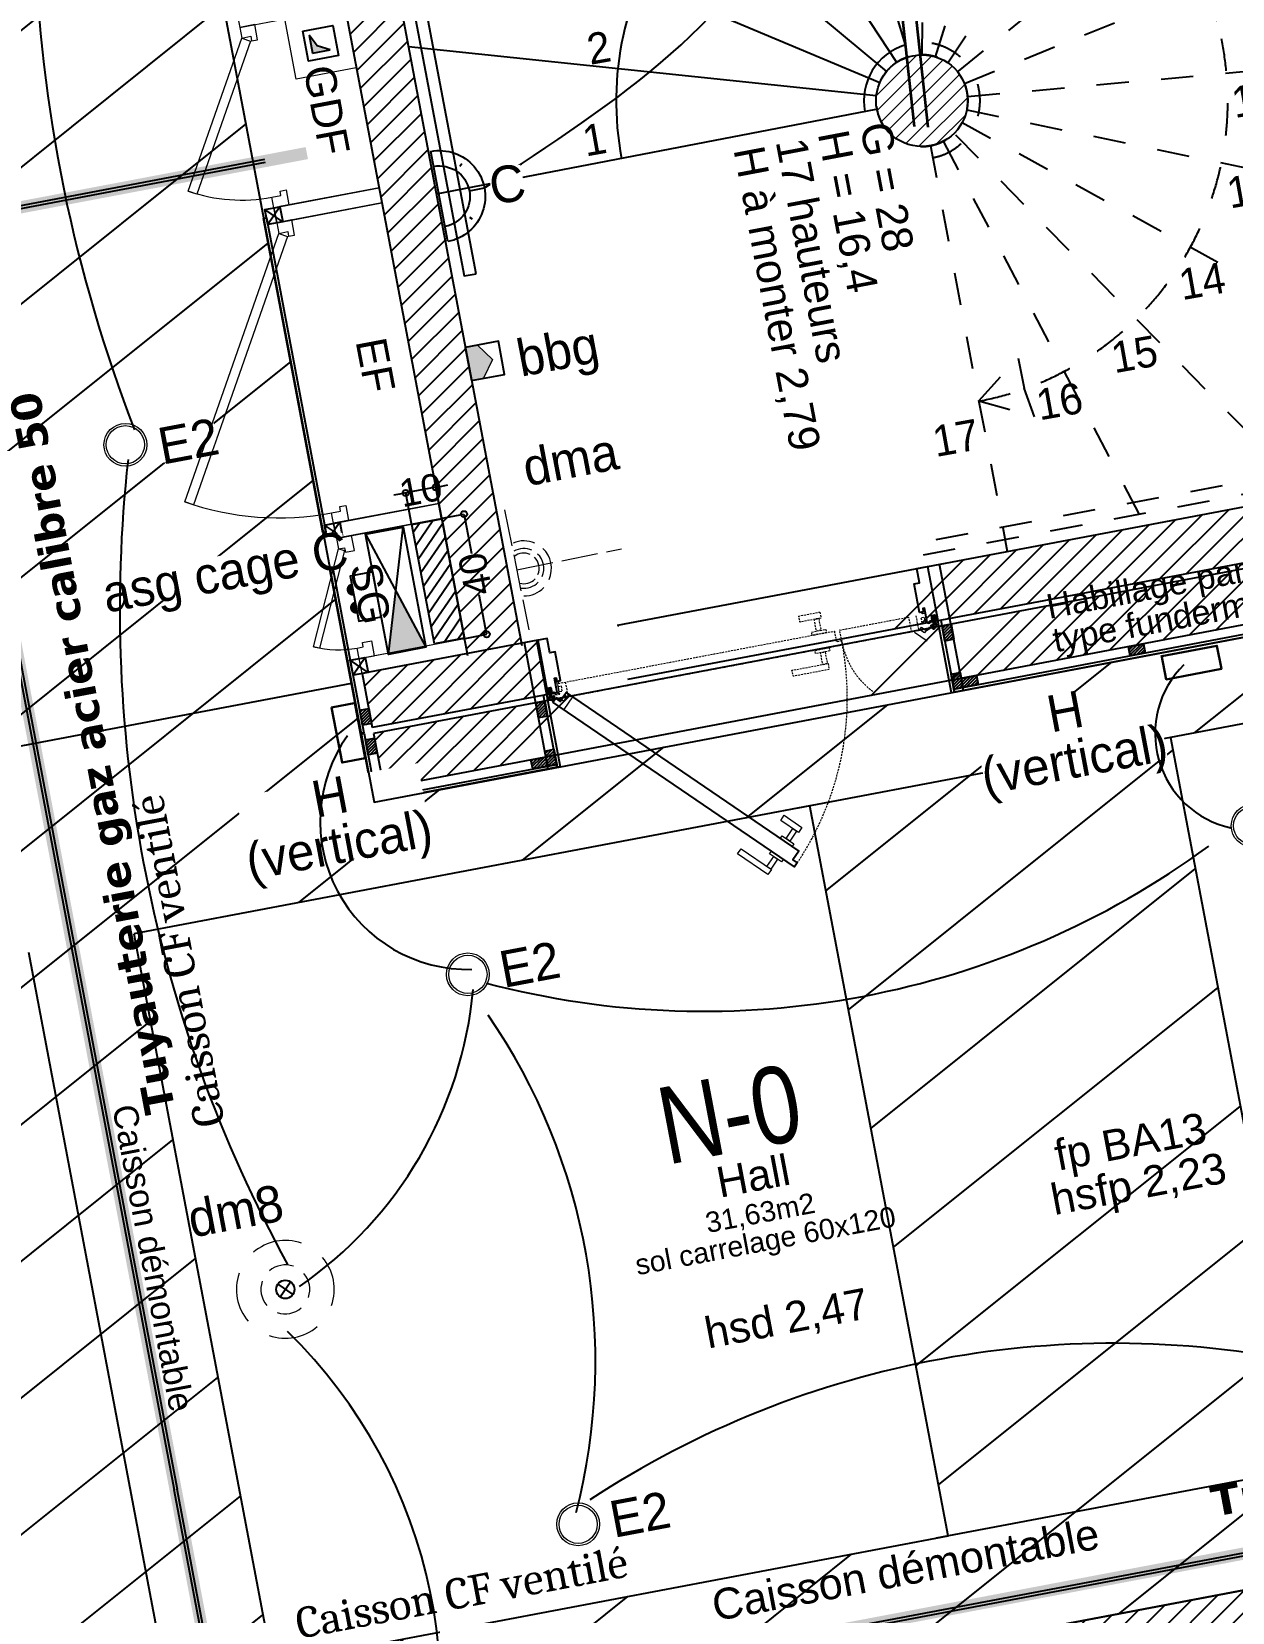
# Model space of a CAD drawing. Header units: centimetres. Extents: x 197412 to 267601, y -375791 to -305433.
# Drawn here: x 217221 to 221147, y -341285 to -336116 of the extents above; entities that cross this region are included whole.
import ezdxf

# ---------------------------------------------------------------- set-up
doc = ezdxf.new("R2010")
doc.units = ezdxf.units.CM
doc.header["$PDMODE"] = 67
for name, pattern in [('ACAD_ISO02W100', [15, 12, -3]), ('Style de ligne -1', [0.41664, 0.20828, -0.20836]), ('Style de ligne -16', [0.192476, 0.123031, -0.069444])]:
    doc.linetypes.add(name, pattern=pattern)
for name, color, linetype in [('3-BAT C-Niveau 0', 250, 'Continuous'), ('prlm-EAU-EF', 161, 'Continuous'), ('prlm-MOD-PB', 123, 'Continuous')]:
    doc.layers.add(name, color=color, linetype=linetype)
for name, color, linetype, lineweight in [('FAUX PLAFOND', 9, 'Continuous', 25), ('prlm-ELEC-CFO', 1, 'Continuous', 25), ('prlm-GAZ', 2, 'Continuous', 25), ('RESERAVTION', 5, 'Continuous', 25)]:
    doc.layers.add(name, color=color, linetype=linetype, lineweight=lineweight)
doc.styles.add('Arial', font='arial.ttf')
doc.styles.add('Arial Narrow', font='ARIALN.TTF')
doc.styles.add('Century Gothic', font='GOTHIC.TTF')
doc.styles.add('Geneva', font='arial.ttf')
doc.styles.add('Helvetica', font='arial.ttf')
doc.styles.add('prlm-elec-cfo', font='comic.ttf', dxfattribs={"height": 12})
doc.styles.add('prlm-mod', font='cambriaz.ttf', dxfattribs={"height": 18})
doc.dimstyles.new('IS cotation 1_20ème', dxfattribs={"dimtxt": 90, "dimasz": 20, "dimexe": 0, "dimexo": 0, "dimgap": 3, "dimtad": 0, "dimdec": 0, "dimtxsty": 'Arial', "dimblk": 'ORIGIN', "dimcen": 0, "dimdle": 10, "dimclrd": 256, "dimclre": 256, "dimclrt": 256, "dimazin": 0, "dimtfac": 1, "dimtdec": 0, "dimtix": 1, "dimtmove": 0, "dimatfit": 0, "dimldrblk": 'ORIGIN', "dimfxl": 10, "dimfrac": 2, "dimtolj": 1, "dimlwd": -1, "dimlwe": 25, "dimarcsym": 0})
pattern_1 = [(45, (82627.55, 127994.637), (-31.2347524, 39.0434405), [])]
pattern_2 = [(45, (82441.6584, 127994.637), (0, -10), [])]

# ---------------------------------------------------------------- blocks, each defined once
blk = doc.blocks.new('Groupe-121-1')
at = {"linetype": 'Continuous', "lineweight": 25}
for p, q in [((13782.62, -46626.5), (13774.81, -46585.24)), ((13646.83, -46652.22), (13639.02, -46610.96))]:
    blk.add_line(p, q, dxfattribs=at)
blk = doc.blocks.new('Groupe-351-1')
at = {"linetype": 'Continuous'}
for p, q in [((13754.74, -46334.68), (13736.8, -46328.51)), ((13736.8, -46328.51), (13739.74, -46338.06)), ((13754.74, -46334.68), (13741.18, -46347.95)), ((13741.18, -46347.95), (13739.74, -46338.06))]:
    blk.add_line(p, q, dxfattribs=at)
blk = doc.blocks.new('Groupe-352-1')
at = {"linetype": 'Continuous', "lineweight": 18}
h = blk.add_hatch(dxfattribs=at)
h.set_pattern_fill('50_BETON', color=256, style=0, pattern_type=2)
h.set_pattern_definition([(45, (0, 0), (2.42534722, -2.64583333), [])])
edge = h.paths.add_edge_path()
edge.add_arc((13769.02, -46433.67), 15, 0, 360)
at = {"linetype": 'Continuous', "lineweight": 35}
for p, q in [((13750.78, -46256.58), (13770.98, -46442.38)), ((13746.5, -46258.97), (13766.43, -46442.14))]:
    blk.add_line(p, q, dxfattribs=at)
at = {"linetype": 'Style de ligne -1', "ltscale": 50.8}
for p, q in [((13777.45, -46421.26), (13887.99, -46258.47)), ((13773.48, -46419.35), (13819.53, -46271.44)), ((13769.13, -46418.67), (13770.1, -46280.8)), ((13763.63, -46415.45), (13726.25, -46289.1)), ((13780.93, -46424.05), (13911.78, -46318.34)), ((13782.92, -46428.04), (13921.89, -46371.76)), ((13783.96, -46432.32), (13931.04, -46419.04)), ((13783.71, -46436.72), (13940.35, -46469.24)), ((13782.19, -46440.85), (13953.9, -46534.54)), ((13771.81, -46448.41), (13796.93, -46581.05)), ((13775.97, -46446.97), (13841.91, -46572.53)), ((13779.98, -46444.82), (13895.5, -46562.39)), ((13787.59, -46531.8), (13800.43, -46517.83)), ((13800.43, -46517.83), (13802.39, -46527.63)), ((13787.59, -46531.8), (13805.83, -46537.01)), ((13805.83, -46537.01), (13802.39, -46527.63))]:
    blk.add_line(p, q, dxfattribs=at)
at = {"linetype": 'Continuous'}
for p, q in [((13760.79, -46421.17), (13679.62, -46297.93)), ((13757.52, -46424.1), (13619.48, -46309.32)), ((13755.22, -46427.85), (13591.17, -46358.7)), ((13754.1, -46432.11), (13601.1, -46416.11)), ((13753.99, -46436.57), (13610.22, -46464.3))]:
    blk.add_line(p, q, dxfattribs=at)
at = {"linetype": 'Style de ligne -1', "ltscale": 50.8, "flags": 128}
blk.add_lwpolyline([(13754.62, -46291.88), (13893.65, -46265.57), (13892.9, -46261.64), (13754.2, -46287.88)], dxfattribs=at)
for points in [[(13951.11, -46547.81), (13896.83, -46260.9), (13892.9, -46261.64), (13947.18, -46548.56)], [(13947.18, -46548.55), (13946.44, -46544.62), (13767.94, -46578.39), (13768.68, -46582.32)]]:
    blk.add_lwpolyline(points, close=True, dxfattribs=at)
at = {"linetype": 'Continuous', "flags": 128}
blk.add_lwpolyline([(13749.74, -46288.73), (13590.81, -46318.8), (13591.56, -46322.73), (13750.16, -46292.72)], dxfattribs=at)
blk.add_lwpolyline([(13623.25, -46490.25), (13590.81, -46318.8), (13586.88, -46319.54), (13619.32, -46491)], close=True, dxfattribs=at)
at = {"linetype": 'Continuous'}
blk.add_circle((13769.02, -46433.67), 15, dxfattribs=at)
for radius, start in [(100, 98.2103), (19, 106.4818)]:
    blk.add_arc((13769.02, -46433.67), radius, start, 190.9177, dxfattribs=at)
at = {"linetype": 'Style de ligne -1', "ltscale": 50.8}
for radius, start, end in [(100, 280.7228, 95.6286), (15, 106.4818, 92.346), (19, 280.7228, 93.1598)]:
    blk.add_arc((13769.02, -46433.67), radius, start, end, dxfattribs=at)
blk.add_blockref('Groupe-351-1', (0, 0))
at = {"attachment_point": 1, "rotation": 10.1129, "line_spacing_factor": 1.026243, "style": 'Century Gothic'}
for s, insert, char_height in [('6', (13740.46, -46321.41), 10.11), ('7', (13770.83, -46321.09), 10.11), ('5', (13710.06, -46334.63), 10.11), ('9', (13828.8, -46345.22), 10.11), ('4', (13687.21, -46354.83), 10.11), ('10', (13847.03, -46366.68), 10.106), ('3', (13668.2, -46381.24), 10.11), ('11', (13862.38, -46397.97), 10.106), ('2', (13658.76, -46412.03), 10.11), ('12', (13869.55, -46429.46), 10.106), ('1', (13657.31, -46442.01), 10.11), ('13', (13868.01, -46459.02), 10.106), ('14', (13852.32, -46488.99), 10.106), ('15', (13830.19, -46512.87), 10.106), ('16', (13805.7, -46528.29), 10.106), ('17', (13771.77, -46540.26), 10.106)]:
    blk.add_mtext(s, dxfattribs=dict(at, insert=insert, char_height=char_height))
at = {"insert": (13793.41, -46327.94), "char_height": 10.11, "width": 17.3034, "attachment_point": 1, "rotation": 10.1129, "line_spacing_factor": 1.026243, "style": 'Century Gothic'}
blk.add_mtext('8', dxfattribs=at)
blk = doc.blocks.new('xi.lumE')
at = {"layer": 'prlm-ELEC-CFO', "color": 0, "linetype": 'ByBlock', "lineweight": 13}
for radius in [7, 6.25]:
    blk.add_circle((0, 0), radius, dxfattribs=at)
blk = doc.blocks.new('xi.dma')
at = {"layer": 'prlm-ELEC-CFO', "color": 0, "linetype": 'ACAD_ISO02W100', "lineweight": 5, "flags": 128}
for points in [[(0, 0), (0, 35)], [(-20, 0), (20, 0)]]:
    blk.add_lwpolyline(points, dxfattribs=at)
at = {"layer": 'prlm-ELEC-CFO', "color": 0, "linetype": 'ByBlock', "lineweight": 5}
for radius, start, end in [(9, 55, 125), (9, 145, 191.803), (6.5, 145, 199.0387), (5, 145, 207.3745), (6.5, 55, 125), (5, 55, 125), (5, 332.6255, 35), (6.5, 340.9613, 35), (9, 348.197, 35)]:
    blk.add_arc((0, 2.41), radius, start, end, dxfattribs=at)
blk = doc.blocks.new('xi.bbg')
at = {"layer": 'prlm-ELEC-CFO', "lineweight": 5}
blk.add_hatch(color=0, dxfattribs=at).paths.add_polyline_path([(5.5, 0), (5.5, 4), (0, 8), (-5.5, 4), (-5.5, 0)])
at = {"layer": 'prlm-ELEC-CFO', "color": 0, "flags": 128}
blk.add_lwpolyline([(5.5, 0), (5.5, 11), (-5.5, 11), (-5.5, 0)], close=True, dxfattribs=at)
at = {"layer": 'prlm-ELEC-CFO', "color": 0, "lineweight": 5, "flags": 128}
blk.add_lwpolyline([(-5.5, 4), (0, 8), (5.5, 4)], dxfattribs=at)
blk = doc.blocks.new('xi.dm8')
at = {"layer": 'prlm-ELEC-CFO', "color": 0}
for points in [[(-2.12, 2.12), (2.12, -2.12)], [(2.12, 2.12), (-2.12, -2.12)]]:
    blk.add_lwpolyline(points, dxfattribs=at)
blk.add_circle((0, 0), 3, dxfattribs=at)
at = {"layer": 'prlm-ELEC-CFO', "color": 0, "lineweight": 13}
for radius, start, end in [(16, 60, 120), (16, 150, 210), (8, 60, 120), (16, 330, 30), (8, 150, 210), (8, 330, 30), (8, 240, 300), (16, 240, 300)]:
    blk.add_arc((0, 0), radius, start, end, dxfattribs=at)
blk = doc.blocks.new('xi.lumC')
at = {"layer": 'prlm-ELEC-CFO', "color": 0, "linetype": 'ByBlock', "flags": 128}
blk.add_lwpolyline([(-15, 0), (15, 0, 1)], format="xyb", close=True, dxfattribs=at)
at = {"layer": 'prlm-ELEC-CFO', "color": 0}
for points in [[(0, 10), (0, 15)], [(-8.49, 8.49), (-9.19, 9.19)], [(8.49, 8.49), (9.19, 9.19)]]:
    blk.add_lwpolyline(points, dxfattribs=at)
blk.add_arc((0, 0), 10, 0, 180, dxfattribs=at)
blk = doc.blocks.new('xi.pcsg')
at = {"color": 0}
blk.add_wipeout([(-7.5, 7.5), (7.5, 7.5), (7.5, 0), (-7.5, 0)], dxfattribs=at).dxf.layer = 'prlm-ELEC-CFO'
at = {"layer": 'prlm-ELEC-CFO', "color": 0}
blk.add_lwpolyline([(-7.5, 0), (7.5, 0), (7.5, 7.5), (-7.5, 7.5)], close=True, dxfattribs=at)
at = {"layer": 'prlm-ELEC-CFO', "color": 0, "linetype": 'ByBlock', "lineweight": 5, "const_width": 2}
for points in [[(-2, 7.5, 1), (-4, 7.5)], [(4, 7.5, 1), (2, 7.5)]]:
    blk.add_lwpolyline(points, format="xyb", dxfattribs=at)
blk = doc.blocks.new('xi.asg')
at = {"layer": 'prlm-ELEC-CFO', "linetype": 'ByBlock'}
h = blk.add_hatch(color=0, dxfattribs=at)
h.dxf.hatch_style = 1
h.paths.add_polyline_path([(-20, 0), (0, 6.25), (-20, 12.5)])
at = {"layer": 'prlm-ELEC-CFO', "color": 0, "linetype": 'ByBlock'}
blk.add_lwpolyline([(-20, 12.5), (20, 12.5), (20, 0), (-20, 0), (-20, 12.5), (20, 0), (20, 12.5), (-20, 0)], close=True, dxfattribs=at)
blk = doc.blocks.new('xi.resagaz10')
at = {"layer": 'prlm-MOD-PB'}
blk.add_hatch(color=0, dxfattribs=at).paths.add_polyline_path([(1.81, -1.7), (3.77, -5.6), (7.71, -7.7), (1.81, -7.7)], flags=16)
at = {"layer": 'prlm-MOD-PB', "color": 0}
for p, q in [((1.81, -1.7), (1.81, -7.7)), ((3.77, -5.6), (1.81, -1.7)), ((1.81, -7.7), (7.71, -7.7)), ((7.71, -7.7), (3.77, -5.6))]:
    blk.add_line(p, q, dxfattribs=at)
blk.add_lwpolyline([(0, 0), (10, 0), (10, -10), (0, -10)], close=True, dxfattribs=at)
blk = doc.blocks.new('xi.gdf60')
at = {"linetype": 'Continuous', "lineweight": 18}
for p, q in [((0, 0), (60, 0)), ((5, -30), (0, -30)), ((0, -30), (0, -35)), ((5, -32), (5, -30)), ((55, -32), (55, -30)), ((55, -30), (60, -30)), ((60, -30), (60, -35)), ((0, -35), (3.5, -35)), ((3.5, -35), (3.5, -32)), ((3.5, -32), (5, -32)), ((3.5, -35), (5, -32.4)), ((49.4, -61.5), (3.5, -35)), ((5, -32.4), (50.9, -58.9)), ((56.5, -32), (55, -32)), ((56.5, -35), (56.5, -32)), ((60, -35), (56.5, -35)), ((50.9, -58.9), (49.4, -61.5))]:
    blk.add_line(p, q, dxfattribs=at)
for points in [[(0, -35), (0, 0), (-5, 0), (-5, -35)], [(0, 0), (20, 0), (20, -20), (0, -20)], [(65, -35), (60, -35), (60, 0), (65, 0)]]:
    blk.add_lwpolyline(points, close=True, dxfattribs=at)
blk.add_arc((3.5, -35), 53, 330, 0, dxfattribs=at)
at = {"insert": (31.83, -12.12), "char_height": 10, "width": 55.6525, "attachment_point": 5, "line_spacing_factor": 0.722892, "style": 'Geneva'}
blk.add_mtext('GDF', dxfattribs=at)
blk = doc.blocks.new('xi.ef100')
at = {"linetype": 'Continuous', "lineweight": 18}
for p, q in [((0, 0), (100, 0)), ((0, -30), (0, -35)), ((5, -30), (0, -30)), ((5, -32), (5, -30)), ((95, -30), (100, -30)), ((95, -32), (95, -30)), ((100, -30), (100, -35)), ((0, -35), (3.5, -35)), ((3.5, -32), (5, -32)), ((3.5, -35), (3.5, -32)), ((3.5, -35), (5, -32.4)), ((84.04, -81.5), (3.5, -35)), ((5, -32.4), (85.54, -78.9)), ((96.5, -32), (95, -32)), ((96.5, -35), (96.5, -32)), ((100, -35), (96.5, -35)), ((85.54, -78.9), (84.04, -81.5))]:
    blk.add_line(p, q, dxfattribs=at)
for points in [[(0, -35), (0, 0), (-5, 0), (-5, -35)], [(105, -35), (100, -35), (100, 0), (105, 0)]]:
    blk.add_lwpolyline(points, close=True, dxfattribs=at)
blk.add_arc((3.5, -35), 93, 330, 0, dxfattribs=at)
at = {"insert": (51.73, -11.91), "char_height": 10, "width": 55.6525, "attachment_point": 5, "line_spacing_factor": 0.722892, "style": 'Geneva'}
blk.add_mtext('EF', dxfattribs=at)
blk = doc.blocks.new('Groupe-445-1')
at = {"linetype": 'Continuous'}
for p, q in [((13579.55, -46576.42), (13573.71, -46572.43)), ((13578.62, -46571.5), (13574.64, -46577.35))]:
    blk.add_line(p, q, dxfattribs=at)
at = {"linetype": 'Continuous', "flags": 128}
blk.add_lwpolyline([(13578.62, -46571.5), (13579.55, -46576.42), (13574.64, -46577.35), (13573.71, -46572.43)], close=True, dxfattribs=at)
blk = doc.blocks.new('Groupe-446-1')
at = {"linetype": 'Continuous'}
for p, q in [((13560.01, -46473.25), (13554.17, -46469.27)), ((13559.08, -46468.34), (13555.1, -46474.18))]:
    blk.add_line(p, q, dxfattribs=at)
at = {"linetype": 'Continuous', "flags": 128}
blk.add_lwpolyline([(13559.08, -46468.34), (13560.01, -46473.25), (13555.1, -46474.18), (13554.17, -46469.27)], close=True, dxfattribs=at)
blk = doc.blocks.new('Groupe-439-1')
at = {"linetype": 'Continuous'}
for p, q in [((13587.92, -46620.63), (13582.08, -46616.65)), ((13586.99, -46615.72), (13583.01, -46621.56))]:
    blk.add_line(p, q, dxfattribs=at)
at = {"linetype": 'Continuous', "flags": 128}
blk.add_lwpolyline([(13586.99, -46615.72), (13587.92, -46620.63), (13583.01, -46621.56), (13582.08, -46616.65)], close=True, dxfattribs=at)
blk = doc.blocks.new('Groupe-440-1')
at = {"linetype": 'Continuous'}
for p, q in [((13579.55, -46576.42), (13573.71, -46572.43)), ((13578.62, -46571.5), (13574.64, -46577.35))]:
    blk.add_line(p, q, dxfattribs=at)
at = {"linetype": 'Continuous', "flags": 128}
blk.add_lwpolyline([(13578.62, -46571.5), (13579.55, -46576.42), (13574.64, -46577.35), (13573.71, -46572.43)], close=True, dxfattribs=at)
blk = doc.blocks.new('_Origin')
at = {"color": 0, "linetype": 'ByBlock', "lineweight": -2}
blk.add_line((0, 0), (-1, 0), dxfattribs=at)
blk.add_circle((0, 0), 0.5, dxfattribs=at)
blk = doc.blocks.new('*D684')
at = {"layer": 'Defpoints', "color": 0, "transparency": 16777216}
for p in [(218558.1, -337708.4), (218632.5, -338101.4), (218708.8, -338086.9)]:
    blk.add_point(p, dxfattribs=at)
at = {"layer": 'RESERAVTION', "lineweight": 25, "transparency": 16777216}
for p, q in [((218558.1, -337708.4), (218634.4, -337693.9)), ((218632.5, -338101.4), (218708.8, -338086.9))]:
    blk.add_line(p, q, dxfattribs=at)
at = {"layer": 'RESERAVTION', "transparency": 16777216}
for p, q in [((218638.1, -337713.6), (218658.7, -337822.5)), ((218705.1, -338067.3), (218684.5, -337958.3))]:
    blk.add_line(p, q, dxfattribs=at)
at = {"layer": 'RESERAVTION', "transparency": 16777216, "xscale": 20, "yscale": 20, "zscale": 20}
for p, rotation in [((218634.4, -337693.9), 100.7236014113933), ((218708.8, -338086.9), 280.7236014113932)]:
    blk.add_blockref('_Origin', p, dxfattribs=dict(at, rotation=rotation))
at = {"layer": 'RESERAVTION', "transparency": 16777216, "insert": (218671.6, -337890.4), "char_height": 90, "attachment_point": 5, "rotation": 100.7236, "style": 'Arial'}
blk.add_mtext('\\A1;40', dxfattribs=at)
blk = doc.blocks.new('*D685')
at = {"layer": 'Defpoints', "color": 0, "transparency": 16777216}
for p in [(218443.9, -337624.6), (218464.2, -337731.4), (218562.4, -337712.8)]:
    blk.add_point(p, dxfattribs=at)
at = {"layer": 'RESERAVTION', "transparency": 16777216}
for p, q in [((218542.2, -337606), (218443.9, -337624.6)), ((218561.8, -337602.3), (218581.5, -337598.6)), ((218424.3, -337628.4), (218404.6, -337632.1))]:
    blk.add_line(p, q, dxfattribs=at)
at = {"layer": 'RESERAVTION', "lineweight": 25, "transparency": 16777216}
for p, q in [((218562.4, -337712.8), (218542.2, -337606)), ((218464.2, -337731.4), (218443.9, -337624.6))]:
    blk.add_line(p, q, dxfattribs=at)
at = {"layer": 'RESERAVTION', "transparency": 16777216, "xscale": 20, "yscale": 20, "zscale": 20}
for p, rotation in [((218542.2, -337606), 190.7236014113933), ((218443.9, -337624.6), 10.72360141139326)]:
    blk.add_blockref('_Origin', p, dxfattribs=dict(at, rotation=rotation))
at = {"layer": 'RESERAVTION', "transparency": 16777216, "insert": (218493.1, -337615.3), "char_height": 90, "attachment_point": 5, "rotation": 10.7236, "style": 'Arial'}
blk.add_mtext('\\A1;10', dxfattribs=at)

msp = doc.modelspace()

# ---------------------------------------------------------------- hatches: boundary and pattern name
at = {"layer": '3-BAT C-Niveau 0'}
h = msp.add_hatch(dxfattribs=at)
h.set_pattern_fill('MURS MACONNERIE-2', color=256, scale=10, style=0, pattern_type=2)
h.set_pattern_definition(pattern_1)
h.paths.add_polyline_path([(218150.3, -334569.8), (218006.9, -334780.1), (218646.3, -338156.6), (218823.2, -338123.1)])
h = msp.add_hatch(dxfattribs=at)
h.set_pattern_fill('BOIS 45', color=256, scale=10, style=0, pattern_type=2)
h.set_pattern_definition(pattern_2)
h.paths.add_polyline_path([(220206.8, -338108.9), (220197.5, -338059.8), (220226.9, -338054.2), (220236.2, -338103.3)])
h = msp.add_hatch(dxfattribs=at)
h.set_pattern_fill('MURS MACONNERIE-2', color=256, scale=10, style=0, pattern_type=2)
h.set_pattern_definition(pattern_1)
h.paths.add_polyline_path([(218909, -338283.5), (218875.5, -338106.6), (218301.2, -338215.4), (218334.7, -338392.2)])
h = msp.add_hatch(dxfattribs=at)
h.set_pattern_fill('BOIS 45', color=256, scale=10, style=0, pattern_type=2)
h.set_pattern_definition(pattern_2)
h.paths.add_polyline_path([(220861.7, -338147.7), (220812.6, -338157), (220807, -338127.5), (220856.1, -338118.2)])
h = msp.add_hatch(dxfattribs=at)
h.set_pattern_fill('BOIS 45', color=256, scale=10, style=0, pattern_type=2)
h.set_pattern_definition(pattern_2)
h.paths.add_polyline_path([(220236.5, -338266.1), (220227.2, -338217), (220256.7, -338211.4), (220266, -338260.5)])
h = msp.add_hatch(dxfattribs=at)
h.set_pattern_fill('BOIS 45', color=256, scale=10, style=0, pattern_type=2)
h.set_pattern_definition(pattern_2)
h.paths.add_polyline_path([(220315.5, -338251.2), (220266.3, -338260.5), (220260.8, -338231), (220309.9, -338221.7)])
h = msp.add_hatch(dxfattribs=at)
h.set_pattern_fill('BOIS 45', color=256, scale=10, style=0, pattern_type=2)
h.set_pattern_definition(pattern_2)
h.paths.add_polyline_path([(218323.2, -338329.5), (218332.5, -338378.6), (218303, -338384.2), (218293.7, -338335.1)])
h = msp.add_hatch(dxfattribs=at)
h.set_pattern_fill('BOIS 45', color=256, scale=10, style=0, pattern_type=2)
h.set_pattern_definition(pattern_2)
h.paths.add_polyline_path([(218878.3, -338360.5), (218869, -338311.3), (218898.5, -338305.8), (218907.8, -338354.9)])
h = msp.add_hatch(dxfattribs=at)
h.set_pattern_fill('BOIS 45', color=256, scale=10, style=0, pattern_type=2)
h.set_pattern_definition(pattern_2)
h.paths.add_polyline_path([(218341.6, -338426.8), (218350.9, -338475.9), (218321.4, -338481.5), (218312.1, -338432.3)])
h = msp.add_hatch(dxfattribs=at)
h.set_pattern_fill('BOIS 45', color=256, scale=10, style=0, pattern_type=2)
h.set_pattern_definition(pattern_2)
h.paths.add_polyline_path([(218908.1, -338517.7), (218898.8, -338468.6), (218928.3, -338463), (218937.6, -338512.1)])
h = msp.add_hatch(dxfattribs=at)
h.set_pattern_fill('BOIS 45', color=256, scale=10, style=0, pattern_type=2)
h.set_pattern_definition(pattern_2)
h.paths.add_polyline_path([(218362.9, -338539.5), (218372.2, -338588.6), (218342.8, -338594.2), (218333.5, -338545.1)])
h = msp.add_hatch(dxfattribs=at)
h.set_pattern_fill('BOIS 45', color=256, scale=10, style=0, pattern_type=2)
h.set_pattern_definition(pattern_2)
h.paths.add_polyline_path([(218853.4, -338497.5), (218902.5, -338488.2), (218908.1, -338517.7), (218859, -338527)])
h = msp.add_hatch(dxfattribs=at)
h.set_pattern_fill('MURS MACONNERIE-2', color=256, scale=10, style=0, pattern_type=2)
h.set_pattern_definition(pattern_1)
h.paths.add_polyline_path([(235438, -338696.3), (235404.5, -338519.4), (218947.7, -341636.2), (219158, -341779.5)])
h = msp.add_hatch(dxfattribs=at)
h.set_pattern_fill('BOIS 45', color=256, scale=10, style=0, pattern_type=2)
h.set_pattern_definition(pattern_2)
h.paths.add_polyline_path([(218342.5, -338594.3), (218391.6, -338585), (218397.2, -338614.4), (218348, -338623.7)])
at = {"layer": 'FAUX PLAFOND'}
h = msp.add_hatch(dxfattribs=at)
h.set_pattern_fill('BA 13', color=6, scale=10, style=0, pattern_type=2)
h.set_pattern_definition([(218.65981, (82441.66, 127994.64), (-199.24783, 287.75041), [])])
h.paths.add_polyline_path([(231437.6, -339270.7), (231393.3, -339279.1), (231393.3, -339279.2), (229700.5, -339599.8), (224818.6, -340524.4), (224818.6, -340524.3), (222646.5, -340935.7), (222646.5, -340935.7), (218945.4, -341636.6), (220323.7, -348914.6), (219107.7, -349144.9), (217729.4, -341866.9), (214344.2, -342508), (214325.6, -342409.7), (212095.3, -342832.1), (211556.4, -339986.5), (213785.8, -339559.1), (213767.1, -339460.8), (215316, -339167.5), (217152.3, -338819.7), (216443.4, -335076.3), (217624.3, -334852.7), (218340.7, -338635.3), (222076.9, -337927.7), (222128.4, -338199.9), (220944.3, -338424.1), (221396.5, -340811.7), (224752.6, -340175.9), (224395.1, -338287.7), (225513.6, -338075.9), (225706.2, -339093.9), (231208.4, -338051.9), (231208.4, -338052), (244427.3, -335548.6), (244658, -336766.9)])
h.paths.add_polyline_path([(217555.2, -339065.9), (218007.3, -341453.4), (220217.4, -341034.9), (219765.3, -338647.4)])
h.paths.add_polyline_path([(214589.7, -342100.7), (216484.4, -341741.8), (216032.3, -339354.3), (214137.6, -339713.1)])
at = {"layer": 'RESERAVTION'}
h = msp.add_hatch(dxfattribs=at)
h.set_pattern_fill('ANSI31', color=256, scale=10)
h.set_pattern_definition([(55.723601, (0, 0), (-26.2359887, 17.8811464), [])])
h.paths.add_polyline_path([(218561.6, -337709.6), (218463.7, -337728.1), (218537.6, -338118.4), (218635.5, -338099.8)])

# ---------------------------------------------------------------- linework, layer by layer
at = {"linetype": 'Continuous', "lineweight": 18}
for p, q in [((218366, -336676.5), (218552.1, -337659)), ((218561.4, -337708.1), (218635.8, -338101.1)), ((218561.4, -337708.1), (218635.8, -338101.1)), ((218561.4, -337708.1), (218635.8, -338101.1)), ((218562.7, -337707.9), (218637.1, -338100.9)), ((218302.3, -338113.4), (218331.8, -338107.8)), ((218302.3, -338113.4), (218331.8, -338107.8)), ((218302.3, -338113.4), (218331.8, -338107.8)), ((218305.1, -338128.2), (218302.3, -338113.4)), ((218305.1, -338128.2), (218302.3, -338113.4)), ((218305.1, -338128.2), (218302.3, -338113.4)), ((218331.8, -338107.8), (218341.1, -338157)), ((218331.8, -338107.8), (218341.1, -338157)), ((218331.8, -338107.8), (218341.1, -338157)), ((220107.8, -338079.7), (220149.1, -338107.9)), ((218162, -338132.4), (218142.6, -338127.4)), ((218162, -338132.4), (218142.6, -338127.4)), ((218162, -338132.4), (218142.6, -338127.4)), ((218252.6, -338173.7), (218246.1, -338139.3)), ((218252.6, -338173.7), (218301.8, -338164.4)), ((218285.4, -338131.9), (218305.1, -338128.2)), ((218285.4, -338131.9), (218305.1, -338128.2)), ((218285.4, -338131.9), (218305.1, -338128.2)), ((218291.9, -338166.3), (218285.4, -338131.9)), ((218291.9, -338166.3), (218285.4, -338131.9)), ((218291.9, -338166.3), (218285.4, -338131.9)), ((218291.9, -338166.3), (218341.1, -338157)), ((218291.9, -338166.3), (218341.1, -338157)), ((218291.9, -338166.3), (218341.1, -338157)), ((218989.2, -338291.6), (218961, -338332.9))]:
    msp.add_line(p, q, dxfattribs=at)
at = {"linetype": 'Style de ligne -16', "lineweight": 18, "ltscale": 50.8}
for p, q in [((220111.9, -338026.1), (220121.2, -338075.2)), ((218965.7, -338243.2), (218975, -338292.3))]:
    msp.add_line(p, q, dxfattribs=at)
at = {"linetype": 'Continuous'}
for p, q in [((220171.4, -338040.7), (220173, -338049.3)), ((218915.7, -338278.5), (218917.4, -338287.1))]:
    msp.add_line(p, q, dxfattribs=at)
at = {"linetype": 'Continuous', "lineweight": 18, "flags": 128}
for points in [[(218041.8, -336737.9), (218366, -336676.5), (218356.7, -336627.3), (218032.5, -336688.7)], [(218237.2, -337769.5), (218227.9, -337720.4), (218552.1, -337659), (218561.4, -337708.1)], [(218237.2, -337769.5), (218561.4, -337708.1), (218552.1, -337659), (218227.9, -337720.4)], [(220139.3, -338002.6), (220142.1, -338017.3), (220141, -338019), (220134.3, -338020.2), (220129.4, -338016.9), (220129.2, -338015.7), (220138.2, -338014), (220136.2, -338003.2)], [(220140.1, -338002.4), (220142.9, -338017.2), (220141.8, -338018.8), (220135.1, -338020.1), (220130.1, -338016.7), (220129.9, -338015.6), (220139, -338013.8), (220136.9, -338003)], [(220145.4, -338074.6), (220140.1, -338082.4), (220124.7, -338071.9), (220130, -338064.1)], [(218271.8, -338221), (218262.5, -338171.8), (218635.8, -338101.1), (218645.1, -338150.3)], [(218301.2, -338215.4), (218291.9, -338166.3), (218635.8, -338101.1), (218645.1, -338150.3)], [(218301.2, -338215.4), (218291.9, -338166.3), (218635.8, -338101.1), (218645.1, -338150.3)], [(218301.2, -338215.4), (218291.9, -338166.3), (218635.8, -338101.1), (218645.1, -338150.3)], [(218931.6, -338231.3), (218934.4, -338246), (218936, -338247.1), (218942.7, -338245.9), (218946.1, -338241), (218945.9, -338239.8), (218936.8, -338241.5), (218934.7, -338230.7)], [(218962.8, -338285.2), (218970.5, -338290.5), (218960.1, -338305.8), (218952.3, -338300.5)], [(219739.5, -338718.2), (219728.2, -338734.8), (219670.3, -338695.3), (219681.6, -338678.8)], [(219713.2, -338771.9), (219707, -338780.9), (219668.2, -338754.4), (219674.3, -338745.4)], [(219722, -338730.5), (219699.9, -338762.9), (219687.6, -338754.4), (219709.6, -338722.1)], [(219529.1, -338804.9), (219540.4, -338788.3), (219639.6, -338855.9), (219628.3, -338872.4)], [(219633.9, -338804.7), (219640, -338795.7), (219678.9, -338822.2), (219672.8, -338831.2)], [(219625.1, -338846), (219647.1, -338813.7), (219659.5, -338822.2), (219637.5, -338854.5)]]:
    msp.add_lwpolyline(points, close=True, dxfattribs=at)
at = {"linetype": 'Continuous', "flags": 128}
for points in [[(218182.9, -337751.9), (218173.1, -337753.8), (217978.6, -336726.9), (217988.5, -336725)], [(218307.3, -338408.8), (218297.5, -338410.7), (218174, -337758.6), (218183.8, -337756.7)], [(220150.4, -337865.2), (220183.9, -338042.1), (220148.8, -338048.7), (220139.9, -338001.5), (220135, -338002.4), (220137.1, -338013.3), (220124.3, -338015.7), (220106.6, -337922.4), (220124.3, -337919), (220115.4, -337871.8)], [(220179.1, -338043), (220159.2, -338046.7), (220158.5, -338043.1), (220178.4, -338039.4)], [(220171.4, -338040.7), (220165.8, -338041.7), (220162.6, -338025.1), (220168.2, -338024.1)], [(220177, -338039.6), (220171.4, -338040.7), (220168.2, -338024.1), (220173.8, -338023)], [(218871.1, -338107.5), (218904.6, -338284.3), (218939.6, -338277.7), (218930.7, -338230.5), (218935.5, -338229.5), (218937.6, -338240.4), (218950.4, -338238), (218932.7, -338144.7), (218915.1, -338148), (218906.1, -338100.8)], [(218907, -338262.9), (218912.6, -338261.9), (218915.7, -338278.5), (218910.1, -338279.5)], [(218908.7, -338279.8), (218928.6, -338276), (218929.3, -338279.7), (218909.4, -338283.4)], [(218912.6, -338261.9), (218918.2, -338260.8), (218921.3, -338277.4), (218915.7, -338278.5)], [(218925.3, -338308.6), (218933.7, -338296.2), (218948.5, -338306.2), (218968.2, -338277.3), (219728.9, -338795.8), (219709.2, -338824.7), (219723.9, -338834.7), (219715.5, -338847.1)]]:
    msp.add_lwpolyline(points, close=True, dxfattribs=at)
at = {"linetype": 'Style de ligne -16', "lineweight": 18, "ltscale": 50.8, "flags": 128}
for points in [[(219797.9, -338014.3), (219801.7, -338034), (219732.9, -338047), (219729.2, -338027.3)], [(219817.3, -338070.8), (219819.3, -338081.5), (219773.1, -338090.3), (219771.1, -338079.6)], [(219794.3, -338035.4), (219801.6, -338073.8), (219786.8, -338076.6), (219779.6, -338038.1)], [(219862.8, -338073.3), (220087.8, -338030.7), (220097.1, -338079.8), (219872.1, -338122.4)], [(220142.1, -338049), (220132.9, -338050.8), (220129.4, -338032.5), (220138.7, -338030.8)], [(218932.6, -338300.3), (218929.8, -338285.6), (218947.3, -338282.3), (218940.8, -338247.9), (219845.4, -338076.6), (219851.9, -338111), (219869.4, -338107.7), (219872.1, -338122.4)], [(219828.6, -338130.6), (219830.6, -338141.3), (219784.5, -338150.1), (219782.4, -338139.4)], [(219814.9, -338144.3), (219822.2, -338182.7), (219807.5, -338185.5), (219800.2, -338147.1)], [(219824.7, -338182.3), (219828.4, -338201.9), (219710.5, -338224.3), (219706.8, -338204.6)], [(218942.5, -338257.3), (218951.8, -338255.5), (218955.2, -338273.8), (218946, -338275.5)]]:
    msp.add_lwpolyline(points, close=True, dxfattribs=at)
for points in [[(220145.1, -338049.7), (220151.1, -338050.4), (220159.6, -338048.8), (220160.1, -338051.6), (220152.2, -338053.1), (220144.9, -338051), (220145.1, -338049.7)], [(218943.5, -338277.3), (218938.1, -338280.1), (218929.7, -338281.7), (218930.2, -338284.5), (218938.1, -338283), (218944.1, -338278.4), (218943.5, -338277.3)]]:
    msp.add_lwpolyline(points, dxfattribs=at)
at = {"linetype": 'Continuous', "lineweight": 18, "flags": 128}
for points in [[(220148, -338073), (220152.8, -338069.2), (220157.6, -338062.1), (220159.9, -338063.7), (220155.4, -338070.3), (220148.8, -338074), (220148, -338073)], [(218949.3, -338300), (218943.5, -338298.2), (218936.4, -338293.4), (218934.8, -338295.7), (218941.4, -338300.2), (218948.9, -338301.2), (218949.3, -338300)]]:
    msp.add_lwpolyline(points, dxfattribs=at)
at = {"linetype": 'Continuous', "flags": 128}
for points in [[(220161.7, -338056.6), (220168.2, -338055.3, 0.143165), (220167.9, -338059.2, 0.143165), (220169.6, -338062.6), (220163.1, -338063.9)], [(220164.5, -338066.1), (220168.3, -338060.6, 0.143165), (220170.8, -338063.6, 0.143165), (220174.4, -338064.8), (220170.7, -338070.3)], [(220175.7, -338043.6), (220177.2, -338051.5, 0.143165), (220173.4, -338051.1, 0.143165), (220169.9, -338052.9), (220168.4, -338045)], [(218912.8, -338282.8), (218914.2, -338290.7, -0.143165), (218917.7, -338288.9, -0.143165), (218921.5, -338289.3), (218920, -338281.4)], [(218931.4, -338299.6), (218925.9, -338295.9, -0.143165), (218924.7, -338299.5, -0.143165), (218921.7, -338302), (218927.2, -338305.8)], [(218930.6, -338289.7), (218924, -338290.9, -0.143165), (218925.7, -338294.4, -0.143165), (218925.4, -338298.2), (218931.9, -338297)]]:
    msp.add_lwpolyline(points, format="xyb", close=True, dxfattribs=at)
at = {"linetype": 'Continuous'}
for centre, radius in [((220174.6, -338057.9), 6.89), ((220174.6, -338057.9), 4.29), ((218919, -338295.7), 6.89), ((218919, -338295.7), 4.29)]:
    msp.add_circle(centre, radius, dxfattribs=at)
at = {"linetype": 'Style de ligne -16', "lineweight": 18, "ltscale": 50.8}
for centre, radius, start, end in [((218919, -338295.7), 968.8, 326.1904, 10.3033), ((220125.2, -338064.9), 259.3, 191.1439, 234.3817)]:
    msp.add_arc(centre, radius, start, end, dxfattribs=at)
at = {"linetype": 'Continuous', "lineweight": 18}
msp.add_arc((218224, -337807.6), 330, 255.7231, 280.7231, dxfattribs=at)
msp.add_arc((218224, -337807.6), 330, 255.7231, 280.7231, dxfattribs=at)
msp.add_arc((218224, -337807.6), 330, 255.7231, 280.7231, dxfattribs=at)
at = {"layer": '3-BAT C-Niveau 0'}
for p, q in [((218150.3, -334569.8), (218823.2, -338123.1)), ((218150.3, -334569.8), (218823.2, -338123.1)), ((218006.9, -334780.1), (218646.3, -338156.6)), ((218006.9, -334780.1), (218646.3, -338156.6)), ((219136.7, -338057.2), (223981, -337139.8)), ((219136.7, -338057.2), (223981, -337139.8)), ((224208.1, -337300.2), (218338.4, -338411.8)), ((224208.1, -337300.2), (218338.4, -338411.8)), ((219170.2, -338234), (224014.5, -337316.6)), ((219170.2, -338234), (224014.5, -337316.6)), ((224064.7, -337510.6), (218371.9, -338588.7)), ((224064.7, -337510.6), (218371.9, -338588.7)), ((221083.4, -337871.7), (221309.4, -337645.7)), ((220736.6, -337937.4), (220962.6, -337711.4)), ((220823.3, -337921), (221049.3, -337695)), ((220910, -337904.6), (221136, -337678.6)), ((220996.7, -337888.1), (221222.7, -337662.1)), ((220476.5, -337986.6), (220702.5, -337760.7)), ((220563.2, -337970.2), (220789.2, -337744.2)), ((220649.9, -337953.8), (220875.9, -337727.8)), ((220216.4, -338035.9), (220442.4, -337809.9)), ((220303.1, -338019.5), (220529.1, -337793.5)), ((220389.8, -338003.1), (220615.8, -337777.1)), ((220043, -338068.7), (220269, -337842.7)), ((220129.7, -338052.3), (220355.7, -337826.3)), ((221005.8, -338089.9), (221231.8, -337863.9)), ((221092.5, -338073.4), (221318.5, -337847.5)), ((220745.7, -338139.1), (220971.7, -337913.1)), ((220832.4, -338122.7), (221058.4, -337896.7)), ((220919.1, -338106.3), (221145.1, -337880.3)), ((220485.6, -338188.4), (220711.6, -337962.4)), ((220572.3, -338172), (220798.3, -337946)), ((220659, -338155.5), (220885, -337929.5)), ((220225.5, -338237.6), (220451.5, -338011.6)), ((220312.2, -338221.2), (220538.2, -337995.2)), ((220398.9, -338204.8), (220624.9, -337978.8)), ((219137.4, -338060.7), (219142, -338056.2)), ((219965.4, -338286.9), (220191.4, -338060.9)), ((218875.5, -338106.6), (218301.2, -338215.4)), ((218875.5, -338106.6), (218301.2, -338215.4)), ((218875.5, -338106.6), (218909, -338283.5)), ((218301.2, -338215.4), (218334.7, -338392.2)), ((218909, -338283.5), (218334.7, -338392.2)), ((218909, -338283.5), (218334.7, -338392.2)), ((218578.3, -338549.6), (218804.3, -338323.6)), ((218665, -338533.2), (218891, -338307.2)), ((218751.7, -338516.7), (218977.7, -338290.7)), ((218365, -338552), (218544.2, -338372.8)), ((218404.9, -338582.4), (218630.9, -338356.4)), ((218491.6, -338566), (218717.6, -338340)), ((218338.4, -338411.8), (218371.9, -338588.7)), ((218342.6, -338433.9), (218370.8, -338405.7)), ((218353.8, -338493), (218457.5, -338389.2)), ((235404.5, -338519.4), (218947.7, -341636.2)), ((235404.5, -338519.4), (218947.7, -341636.2))]:
    msp.add_line(p, q, dxfattribs=at)
at = {"layer": '3-BAT C-Niveau 0', "ltscale": 50.8}
for p, q in [((218266.6, -338247.7), (217090.1, -338470.5)), ((220944.3, -338424.1), (219725.8, -338654.9)), ((217210.4, -339126.5), (217663.5, -341518.6)), ((221396.5, -340811.7), (220178, -341042.5))]:
    msp.add_line(p, q, dxfattribs=at)
at = {"layer": '3-BAT C-Niveau 0', "flags": 128}
for points in [[(220238.3, -338275.9), (220236.5, -338266.1), (222069.3, -337919), (222071.2, -337928.8)], [(220238.3, -338275.9), (220228.5, -338277.8), (220183.9, -338042.1), (220193.7, -338040.2)], [(220206.8, -338108.9), (220197.5, -338059.8), (220226.9, -338054.2), (220236.2, -338103.3)], [(220861.7, -338147.7), (220812.6, -338157), (220807, -338127.5), (220856.1, -338118.2)], [(220236.5, -338266.1), (220227.2, -338217), (220256.7, -338211.4), (220266, -338260.5)], [(220315.5, -338251.2), (220266.3, -338260.5), (220260.8, -338231), (220309.9, -338221.7)], [(218323.2, -338329.5), (218332.5, -338378.6), (218303, -338384.2), (218293.7, -338335.1)], [(218878.3, -338360.5), (218869, -338311.3), (218898.5, -338305.8), (218907.8, -338354.9)], [(218949.2, -338520.1), (218939.4, -338521.9), (218894.8, -338286.2), (218904.6, -338284.3)], [(218349.9, -338633.6), (218340.1, -338635.4), (218298, -338413.1), (218307.8, -338411.3)], [(218341.6, -338426.8), (218350.9, -338475.9), (218321.4, -338481.5), (218312.1, -338432.3)], [(218908.1, -338517.7), (218898.8, -338468.6), (218928.3, -338463), (218937.6, -338512.1)], [(218362.9, -338539.5), (218372.2, -338588.6), (218342.8, -338594.2), (218333.5, -338545.1)], [(218349.9, -338633.6), (218348, -338623.7), (218937.6, -338512.1), (218939.4, -338521.9)], [(218853.4, -338497.5), (218902.5, -338488.2), (218908.1, -338517.7), (218859, -338527)], [(218342.5, -338594.3), (218391.6, -338585), (218397.2, -338614.4), (218348, -338623.7)]]:
    msp.add_lwpolyline(points, close=True, dxfattribs=at)
at = {"layer": '3-BAT C-Niveau 0', "ltscale": 50.8, "flags": 128}
msp.add_lwpolyline([(217555.2, -339065.9), (218007.3, -341453.4), (220217.4, -341034.9), (219765.3, -338647.4)], close=True, dxfattribs=at)
at = {"layer": 'prlm-ELEC-CFO'}
for centre, radius, start, end in [((222115.8, -335653.9), 4888.5, 181.8754, 201.1647), ((217344.3, -339127.9), 1325.6, 304.5523, 354.7842), ((217069.6, -340461.9), 1994.7, 345.5895, 34.5085), ((216903.3, -341553.2), 1655.2, 337.5946, 45.7964)]:
    msp.add_arc(centre, radius, start, end, dxfattribs=at)
msp.add_spline([(218701.1, -336627.5), (219702.5, -335643.3), (219773.7, -335035.9)], degree=3, dxfattribs=at)
at = {"layer": 'prlm-MOD-PB'}
for p, q in [((217982.3, -336534.7), (216901.5, -336739.4)), ((217984.2, -336544.6), (216913.2, -336747.4))]:
    msp.add_line(p, q, dxfattribs=at)
at = {"layer": 'RESERAVTION'}
msp.add_lwpolyline([(218463.7, -337728.1), (218561.6, -337709.6), (218635.5, -338099.8), (218537.6, -338118.4)], close=True, dxfattribs=at)

# ---------------------------------------------------------------- block references
at = {"xscale": 10, "yscale": 10, "zscale": 10}
for name in ['Groupe-446-1', 'Groupe-445-1', 'Groupe-440-1', 'Groupe-439-1']:
    msp.add_blockref(name, (82441.7, 127994.6), dxfattribs=at)
at = {"layer": '3-BAT C-Niveau 0', "xscale": 10, "yscale": 10, "zscale": 10}
for name in ['Groupe-352-1', 'Groupe-121-1']:
    msp.add_blockref(name, (82441.7, 127994.6), dxfattribs=at)
at = {"layer": 'prlm-ELEC-CFO', "xscale": 10, "yscale": 10, "zscale": 10}
for name, p, rotation in [('xi.bbg', (218649, -337203.4), 280.7236014113923), ('xi.lumE', (221213.4, -338712.8), 10.72360141139323)]:
    msp.add_blockref(name, p, dxfattribs=dict(at, rotation=rotation))
at = {"layer": 'prlm-GAZ', "xscale": 10, "yscale": 10, "zscale": 10, "rotation": 280.7231049965797}
msp.add_blockref('xi.gdf60', (218245.1, -336037.8), dxfattribs=at)
msp.add_blockref('xi.gdf60', (218245.1, -336037.8), dxfattribs=at)
msp.add_blockref('xi.gdf60', (218245.1, -336037.8), dxfattribs=at)
at = {"layer": 'prlm-MOD-PB', "xscale": 10, "yscale": 10, "zscale": 10, "rotation": 10.72360141139323}
msp.add_blockref('xi.resagaz10', (218107, -336114.8), dxfattribs=at)

# ---------------------------------------------------------------- texts
at = {"layer": '3-BAT C-Niveau 0'}
for s, insert, char_height, attachment_point, rotation, line_spacing_factor, style in [('G = 28\\PH = 16,4\\P17 hauteurs\\PH à monter 2,79\\P', (220028, -336404.7), 100.872, 1, 280.7236, 0.834288, 'Helvetica'), ('Habillage panneaux stratifiés\\Ptype fundermax bois + miroirs', (220532.9, -337958.1), 80, 1, 10.7236, 0.834288, 'Helvetica'), ('N-0', (219251.6, -339574.6), 251.72, 1, 10.7404, 0.962448, 'Arial Narrow'), ('Caisson démontable ', (217657.4, -340118.6), 80, 2, 280.7236, 0.834288, 'Helvetica'), ('fp BA13\\Phsfp 2,23\\P', (220804.2, -339695.5), 100.87, 2, 10.7236, 0.834288, 'Helvetica'), ('Hall\\P{\\H0.6667x;31,63m2\\Psol carrelage 60x120\\P\\P}', (219570.7, -339808.9), 100, 2, 10.7236, 0.834288, 'Helvetica'), ('hsd 2,47\\P', (219679.4, -340273.1), 100.87, 2, 10.7236, 0.834288, 'Helvetica')]:
    msp.add_mtext(s, dxfattribs=dict(at, insert=insert, char_height=char_height, attachment_point=attachment_point, rotation=rotation, line_spacing_factor=line_spacing_factor, style=style))
at = {"layer": '3-BAT C-Niveau 0', "insert": (220068.6, -341095.4), "char_height": 100.872, "width": 2300, "attachment_point": 2, "rotation": 10.7236, "line_spacing_factor": 0.834288, "style": 'Helvetica'}
msp.add_mtext('Caisson démontable ', dxfattribs=at)
at = {"layer": 'prlm-GAZ', "ltscale": 0.8, "insert": (221069.5, -340874.1), "char_height": 100, "width": 2479.039, "attachment_point": 1, "rotation": 10.7236, "style": 'prlm-mod'}
msp.add_mtext('{\\fVerdana|b1|i0|c0|p34;Tuyauterie gaz acier calibre 80}', dxfattribs=at)
at = {"layer": 'prlm-MOD-PB', "char_height": 100, "width": 1854.737, "attachment_point": 1, "style": 'prlm-mod'}
for insert, rotation in [((217754.4, -339704.8), 100.7236), ((218076.8, -341273.6), 10.7236)]:
    msp.add_mtext('Caisson CF ventilé', dxfattribs=dict(at, insert=insert, rotation=rotation))

# ---------------------------------------------------------------- dimensions: what is measured, and where the dimension line sits
at = {"layer": 'RESERAVTION'}
for base, p1, p2, angle, picture, middle in [((218443.9, -337624.6), (218562.4, -337712.8), (218464.2, -337731.4), 10.7236, '*D685', (218493.1, -337615.3)), ((218708.8, -338086.9), (218558.1, -337708.4), (218632.5, -338101.4), 100.7236, '*D684', (218671.6, -337890.4))]:
    dim = msp.add_linear_dim(base=base, p1=p1, p2=p2, angle=angle, dimstyle='IS cotation 1_20ème', override={"dimlfac": 0.1, "dimzin": 0, "dimdsep": 46, "dimpost": '<>'}, dxfattribs=at)
    dim.commit()
    dim.dimension.update_dxf_attribs({"geometry": picture, "text_midpoint": middle})

# ---------------------------------------------------------------- next in the draw order: block references
at = {"layer": 'prlm-ELEC-CFO', "xscale": 9.999999999999996, "yscale": 9.999999999999996, "zscale": 9.999999999999996, "rotation": 100.7236014113934}
msp.add_blockref('xi.pcsg', (218349.9, -337956.1), dxfattribs=at)

# ---------------------------------------------------------------- next in the draw order: texts
at = {"layer": 'prlm-ELEC-CFO', "char_height": 120, "attachment_point": 2, "rotation": 10.7236, "line_spacing_factor": 0.8, "style": 'prlm-elec-cfo', "bg_fill": 3, "box_fill_scale": 0.95, "bg_fill_color": 256, "bg_fill_transparency": 0}
for s, insert in [('C', (218764.5, -336555.7)), ('bbg', (218929.8, -337102.2)), ('E2', (217722.1, -337396.4)), ('dma', (218971.2, -337456.2)), ('H\\P(vertical)', (220588.8, -338279.7)), ('H\\P(vertical)', (218184.8, -338558.7)), ('E2', (218838.2, -339107.4)), ('dm8', (217876.1, -339913)), ('E2', (219198.7, -340905.4))]:
    msp.add_mtext(s, dxfattribs=dict(at, insert=insert))

# ---------------------------------------------------------------- next in the draw order: linework, layer by layer
at = {"layer": '3-BAT C-Niveau 0', "ltscale": 50.8, "flags": 128}
msp.add_lwpolyline([(231393.3, -339279.2), (229700.5, -339599.8), (224818.6, -340524.4), (224818.6, -340524.3), (222646.5, -340935.7), (222646.5, -340935.7), (218945.4, -341636.6)], dxfattribs=at)
at = {"layer": 'prlm-ELEC-CFO', "lineweight": 30}
for points in [[(220915.5, -338155.1), (220930.5, -338234.4), (221110.9, -338200.2), (221096.6, -338124.4), (220916.2, -338158.5)], [(218280.8, -338310.9), (218201.5, -338325.9), (218235.7, -338506.3), (218311.5, -338491.9), (218277.3, -338311.5)]]:
    msp.add_lwpolyline(points, dxfattribs=at)
at = {"layer": 'prlm-ELEC-CFO'}
for centre, radius, start, end in [((221210.6, -338411.4), 316.3, 134.6304, 257.4902), ((218647.9, -338698.9), 483.9, 144.6905, 271.493), ((219418.9, -336525.5), 2794, 255.2297, 306.2175), ((220759.6, -343530.9), 3125.8, 77.5971, 123.2378)]:
    msp.add_arc(centre, radius, start, end, dxfattribs=at)
at = {"layer": 'prlm-MOD-PB'}
for p, q in [((217947.9, -341700.4), (231211.7, -339198.2)), ((217949.8, -341710.2), (231223.4, -339206.2)), ((219217.4, -348968.4), (217686.4, -340884)), ((219225.4, -348956.7), (217696.2, -340882.1))]:
    msp.add_line(p, q, dxfattribs=at)

# ---------------------------------------------------------------- next in the draw order: block references
at = {"layer": 'prlm-ELEC-CFO', "yscale": 10, "zscale": 10}
for name, p, xscale, rotation in [('xi.lumC', (218553.7, -336655.4), -10, 280.7236080789025), ('xi.lumE', (217527.2, -337467.2), 10, 10.72360141139323), ('xi.dma', (218806.8, -337876.2), 10, 281.3686859661074), ('xi.asg', (218472.8, -337932.9), 10, 100.7231019998089), ('xi.lumE', (218647.2, -339198.8), 10, 10.72360141139323), ('xi.dm8', (218050.2, -340228.8), 10, 100.7236014113927), ('xi.lumE', (219007.6, -340996.9), 10, 10.72360141139323)]:
    msp.add_blockref(name, p, dxfattribs=dict(at, xscale=xscale, rotation=rotation))

# ---------------------------------------------------------------- next in the draw order: texts
at = {"layer": 'prlm-ELEC-CFO', "insert": (217841.9, -337823.3), "char_height": 120, "attachment_point": 2, "rotation": 10.7236, "line_spacing_factor": 0.8, "style": 'prlm-elec-cfo', "bg_fill": 3, "box_fill_scale": 0.95, "bg_fill_color": 256, "bg_fill_transparency": 0}
msp.add_mtext('asg cage C', dxfattribs=at)

# ---------------------------------------------------------------- next in the draw order: linework, layer by layer
at = {"linetype": 'Continuous', "lineweight": 18}
for p, q in [((218266.6, -337763.9), (218217.5, -337773.2)), ((218266.6, -337763.9), (218217.5, -337773.2)), ((218266.6, -337763.9), (218217.5, -337773.2)), ((218275.9, -337813.1), (218266.6, -337763.9)), ((218275.9, -337813.1), (218266.6, -337763.9)), ((218275.9, -337813.1), (218266.6, -337763.9)), ((218142.6, -338127.4), (218224, -337807.6)), ((218142.6, -338127.4), (218224, -337807.6)), ((218142.6, -338127.4), (218224, -337807.6)), ((218243.4, -337812.6), (218162, -338132.4)), ((218243.4, -337812.6), (218162, -338132.4)), ((218243.4, -337812.6), (218162, -338132.4)), ((218217.5, -337773.2), (218224, -337807.6)), ((218217.5, -337773.2), (218224, -337807.6)), ((218217.5, -337773.2), (218224, -337807.6)), ((218224, -337807.6), (218243.7, -337803.9)), ((218224, -337807.6), (218243.7, -337803.9)), ((218224, -337807.6), (218243.7, -337803.9)), ((218224, -337807.6), (218243.4, -337812.6)), ((218224, -337807.6), (218243.4, -337812.6)), ((218224, -337807.6), (218243.4, -337812.6)), ((218243.7, -337803.9), (218246.5, -337818.7)), ((218243.7, -337803.9), (218246.5, -337818.7)), ((218243.7, -337803.9), (218246.5, -337818.7)), ((218246.5, -337818.7), (218275.9, -337813.1)), ((218246.5, -337818.7), (218275.9, -337813.1)), ((218246.5, -337818.7), (218275.9, -337813.1))]:
    msp.add_line(p, q, dxfattribs=at)
at = {"linetype": 'Continuous', "lineweight": 18, "flags": 128}
msp.add_lwpolyline([(218217.5, -337773.2), (218561.4, -337708.1), (218552.1, -337659), (218208.2, -337724.1)], close=True, dxfattribs=at)
msp.add_lwpolyline([(218217.5, -337773.2), (218561.4, -337708.1), (218552.1, -337659), (218208.2, -337724.1)], close=True, dxfattribs=at)
msp.add_lwpolyline([(218217.5, -337773.2), (218561.4, -337708.1), (218552.1, -337659), (218208.2, -337724.1)], close=True, dxfattribs=at)
at = {"layer": '3-BAT C-Niveau 0', "ltscale": 50.8, "flags": 128}
msp.add_lwpolyline([(212095.3, -342832.1), (211556.4, -339986.5), (213785.8, -339559.1), (213767.1, -339460.8), (215316, -339167.5), (217152.3, -338819.7), (216443.4, -335076.3), (217624.3, -334852.7), (218340.7, -338635.3), (222076.9, -337927.7), (222128.4, -338199.9), (220944.3, -338424.1), (221396.5, -340811.7), (224752.6, -340175.9), (224395.1, -338287.7), (225513.6, -338075.9), (225706.2, -339093.9), (231208.4, -338051.9)], dxfattribs=at)
at = {"layer": 'prlm-ELEC-CFO'}
msp.add_arc((221962.4, -338005.6), 4453.6, 173.6872, 208.7403, dxfattribs=at)
at = {"layer": 'prlm-GAZ', "ltscale": 0.8, "const_width": 40}
msp.add_lwpolyline([(233008.4, -337511.9), (233072.7, -337851.5), (231041.5, -338236.1), (231222.4, -339191.6), (217850.6, -341723.9), (216907.4, -336743.4), (218120.5, -336513.6)], dxfattribs=at)
at = {"layer": 'prlm-MOD-PB'}
for p, q in [((216901.5, -336739.4), (217686.4, -340884)), ((216913.2, -336747.4), (217696.2, -340882.1))]:
    msp.add_line(p, q, dxfattribs=at)

# ---------------------------------------------------------------- next in the draw order: block references
at = {"layer": 'prlm-EAU-EF', "xscale": 10, "yscale": 10, "zscale": 10}
for rotation in [280.7231214185501, 280.72312141855]:
    msp.add_blockref('xi.ef100', (218366, -336676.5), dxfattribs=dict(at, rotation=rotation))
at = {"layer": 'prlm-EAU-EF', "color": 0, "xscale": 10, "yscale": 10, "zscale": 10, "rotation": 280.72312141855}
msp.add_blockref('xi.ef100', (218366, -336676.5), dxfattribs=at)

# ---------------------------------------------------------------- next in the draw order: texts
at = {"color": 1, "insert": (218328.6, -337953.2), "char_height": 99.66, "width": 556.525, "attachment_point": 5, "rotation": 280.7231, "line_spacing_factor": 0.72537, "style": 'Geneva'}
msp.add_mtext('SG', dxfattribs=at)
at = {"layer": 'prlm-GAZ', "ltscale": 0.8, "insert": (217592.6, -339662.3), "char_height": 100, "width": 2479.039, "attachment_point": 1, "rotation": 100.7236, "style": 'prlm-mod'}
msp.add_mtext('{\\fVerdana|b1|i0|c0|p34;Tuyauterie gaz acier calibre 50}', dxfattribs=at)

doc.saveas('drawing.dxf')
